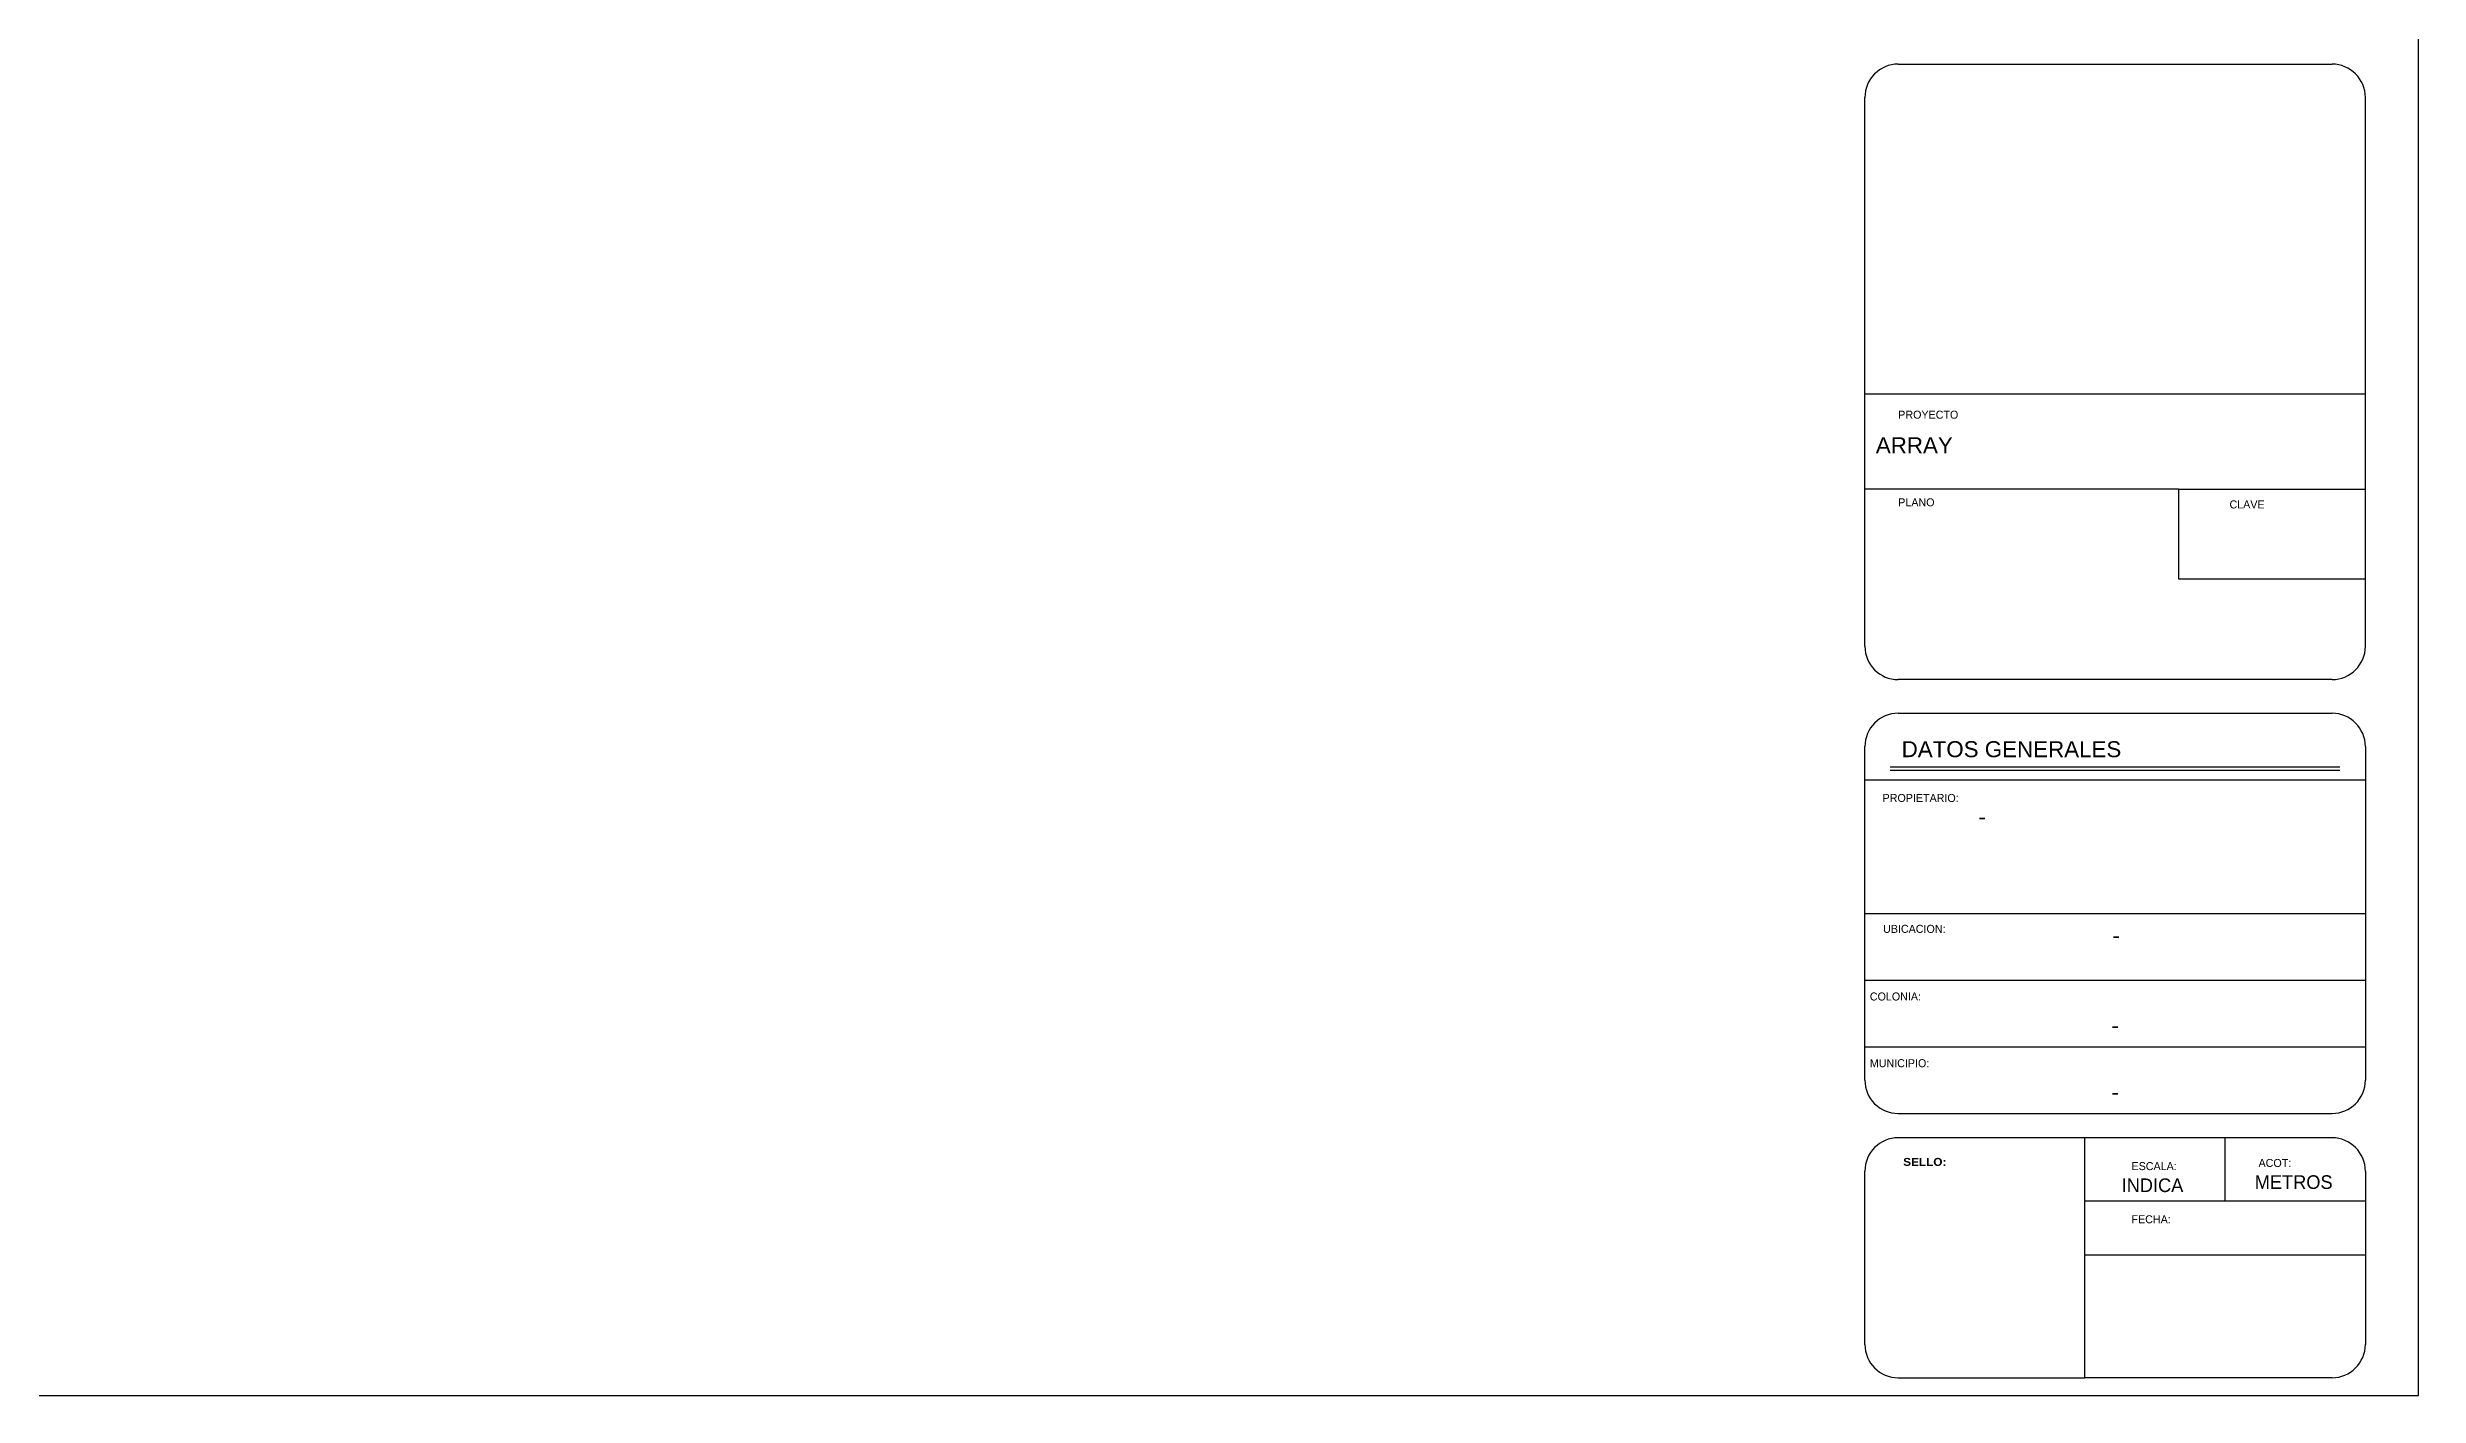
# Model space of a CAD drawing. Header units: millimetres. Extents: x 0 to 900, y 0 to 586.
# Drawn here: x 450 to 900, y 0 to 255.9 of the extents above; entities that cross this region are included whole.
import ezdxf

# ---------------------------------------------------------------- set-up
doc = ezdxf.new("R2010")
doc.units = ezdxf.units.MM
doc.styles.add('style1', font='GOTHICB.TTF', dxfattribs={"width": 1.1, "height": 0.085})
doc.styles.add('style2', font='GOTHIC.TTF', dxfattribs={"height": 0.025})
doc.styles.add('TEXTO', font='arial.ttf', dxfattribs={"height": 0.15})

# ---------------------------------------------------------------- blocks, each defined once
blk = doc.blocks.new('ARRAY_SOLAPA')
at = {"color": 3}
for p, q in [((801.25, 252.76), (883.57, 252.76)), ((794.92, 142.24), (794.92, 246.43)), ((889.9, 142.24), (889.9, 246.43)), ((889.9, 190.07), (794.92, 190.07)), ((854.42, 172.09), (794.92, 172.09)), ((854.42, 172.09), (889.9, 172.09)), ((854.42, 172.09), (854.42, 155.07)), ((854.42, 155.07), (889.9, 155.07)), ((883.57, 135.91), (801.25, 135.91)), ((801.25, 129.53), (883.57, 129.53)), ((794.92, 59.88), (794.92, 123.2)), ((889.9, 123.2), (889.9, 59.88)), ((799.74, 119.37), (885.07, 119.37)), ((799.74, 118.74), (885.07, 118.74)), ((794.92, 116.87), (889.9, 116.87)), ((794.92, 91.54), (889.9, 91.54)), ((794.92, 78.87), (889.9, 78.87)), ((794.92, 66.21), (889.9, 66.21)), ((801.25, 53.55), (883.57, 53.55)), ((836.67, 48.94), (801.25, 48.94)), ((836.67, 3.39), (836.67, 48.94)), ((883.57, 48.94), (836.67, 48.94)), ((863.28, 36.98), (863.28, 48.94)), ((794.92, 9.72), (794.92, 42.61)), ((889.9, 42.61), (889.9, 9.72)), ((836.67, 36.98), (889.9, 36.98)), ((836.67, 26.75), (889.9, 26.75)), ((801.25, 3.39), (836.67, 3.39)), ((883.57, 3.39), (836.67, 3.39))]:
    blk.add_line(p, q, dxfattribs=at)
blk.add_lwpolyline([(900, 0), (900, 586.36), (0, 586.36), (0, 0)], close=True, dxfattribs=at)
for centre, start, end in [((801.25, 246.43), 90, 180), ((883.57, 246.43), 0, 90), ((801.25, 142.24), 180, 270), ((883.57, 142.24), 270, 0), ((801.25, 123.2), 90, 180), ((883.57, 123.2), 0, 90), ((801.25, 59.88), 180, 270), ((883.57, 59.88), 270, 0), ((801.25, 42.61), 90, 180), ((883.57, 42.61), 0, 90), ((801.25, 9.72), 180, 270), ((883.57, 9.72), 270, 0)]:
    blk.add_arc(centre, 6.33, start, end, dxfattribs=at)
at = {"color": 2}
for s, height, style, p in [('PROYECTO', 1.519, 'style2', (801.25, 185.45)), ('ARRAY ', 3.034, 'TEXTO', (797, 178.89)), ('PLANO', 1.519, 'style2', (801.25, 168.81)), ('CLAVE', 1.519, 'style2', (864.12, 168.41)), ('DATOS GENERALES', 3.0337, 'TEXTO', (801.9, 121.19)), ('PROPIETARIO:', 1.5188, 'style2', (798.28, 112.69)), ('-', 3.03, 'TEXTO', (816.47, 108.38)), ('UBICACION:', 1.519, 'style2', (798.37, 87.84)), ('COLONIA:', 1.519, 'style2', (795.86, 75)), ('MUNICIPIO:', 1.519, 'style2', (795.86, 62.34)), ('INDICA', 2.582, 'style2', (843.65, 38.64)), ('ESCALA:', 1.519, 'style2', (845.52, 42.8)), ('METROS', 2.582, 'style2', (868.91, 39.24)), ('ACOT:', 1.519, 'style2', (869.63, 43.4)), ('FECHA:', 1.519, 'style2', (845.52, 32.71))]:
    blk.add_text(s, height=height, dxfattribs=dict(at, style=style)).set_placement(p)
at = {"color": 2, "style": 'style1', "width": 1.1}
blk.add_text('SELLO:', height=1.519, dxfattribs=at).set_placement((802.19, 43.6))
at = {"color": 2, "char_height": 3.03, "width": 94.9818, "attachment_point": 5, "style": 'TEXTO'}
for insert in [(842.61, 87.38), (842.41, 70.27), (842.41, 57.61)]:
    blk.add_mtext('-', dxfattribs=dict(at, insert=insert))

msp = doc.modelspace()

# ---------------------------------------------------------------- block references
msp.add_blockref('ARRAY_SOLAPA', (0, 0))

doc.saveas('drawing.dxf')
